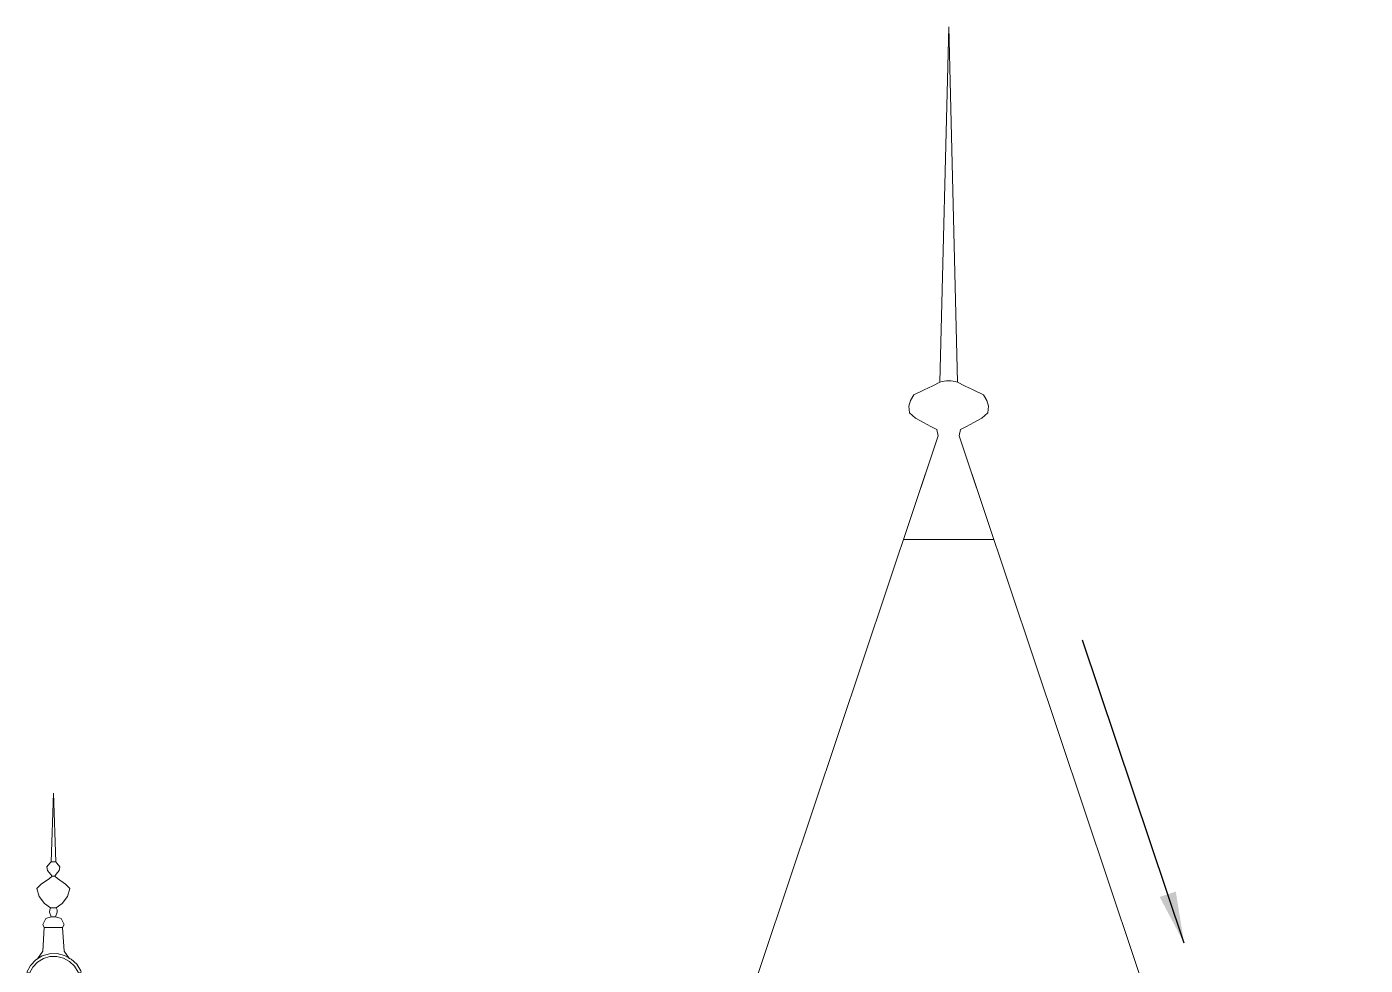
# Model space of a CAD drawing. Header units: millimetres. Extents: x -17502 to -16646, y 1856 to 2034.
# Drawn here: x -16907.353 to -16902.682, y 1877.56 to 1880.833 of the extents above; entities that cross this region are included whole.
import ezdxf

# ---------------------------------------------------------------- set-up
doc = ezdxf.new("R2010")
doc.units = ezdxf.units.MM
doc.layers.get('0').update_dxf_attribs({"lineweight": 9})
doc.layers.add('COUPE', color=7, linetype='Continuous', lineweight=9)
doc.styles.get("Standard").update_dxf_attribs({"font": 'times.ttf'})
doc.dimstyles.get("Standard").update_dxf_attribs({"dimtxt": 0.18, "dimasz": 0.18, "dimexe": 0.18, "dimexo": 0.0625, "dimgap": 0.09, "dimtad": 0, "dimtih": 1, "dimtoh": 1, "dimzin": 0, "dimdsep": 46, "dimtxsty": 'Standard', "dimcen": 0.09, "dimadec": 0, "dimazin": 0, "dimtfac": 1, "dimtofl": 0, "dimtmove": 0, "dimatfit": 3, "dimfxl": 1, "dimtolj": 1, "dimtzin": 0, "dimarcsym": 0})

msp = doc.modelspace()

# ---------------------------------------------------------------- linework, layer by layer
at = {"lineweight": 9}
for points in [[(-16904.2931, 1879.045), (-16904.172, 1879.4065), (-16904.1775, 1879.4287), (-16904.1978, 1879.4388), (-16904.2238, 1879.4533), (-16904.2521, 1879.4678), (-16904.2724, 1879.4859), (-16904.2745, 1879.5097), (-16904.2695, 1879.5293), (-16904.2571, 1879.5495), (-16904.2209, 1879.5662), (-16904.1913, 1879.5806), (-16904.1666, 1879.5937), (-16904.1358, 1880.8331)], [(-16903.9785, 1879.045), (-16904.0996, 1879.4065), (-16904.0941, 1879.4287), (-16904.0738, 1879.4388), (-16904.0478, 1879.4533), (-16904.0195, 1879.4678), (-16903.9993, 1879.4859), (-16903.9971, 1879.5097), (-16904.0022, 1879.5293), (-16904.0145, 1879.5495), (-16904.0507, 1879.5662), (-16904.0804, 1879.5806), (-16904.105, 1879.5937), (-16904.1358, 1880.8331)], [(-16904.2931, 1879.045), (-16903.9785, 1879.045)], [(-16907.3162, 1877.5818), (-16907.2976, 1877.6091), (-16907.2919, 1877.6914), (-16907.2976, 1877.702), (-16907.287, 1877.7223), (-16907.2683, 1877.7288), (-16907.2736, 1877.7441), (-16907.2731, 1877.7531), (-16907.2702, 1877.7595), (-16907.2908, 1877.7746), (-16907.3097, 1877.7989), (-16907.3184, 1877.8275), (-16907.303, 1877.8426), (-16907.2743, 1877.8622), (-16907.2649, 1877.8702), (-16907.2706, 1877.8768), (-16907.2807, 1877.8896), (-16907.283, 1877.9028), (-16907.273, 1877.9154), (-16907.2685, 1877.9199), (-16907.2603, 1878.1599)], [(-16907.2045, 1877.5818), (-16907.223, 1877.6091), (-16907.2287, 1877.6914), (-16907.223, 1877.702), (-16907.2336, 1877.7223), (-16907.2523, 1877.7288), (-16907.247, 1877.7441), (-16907.2475, 1877.7531), (-16907.2504, 1877.7595), (-16907.2299, 1877.7746), (-16907.2109, 1877.7989), (-16907.2023, 1877.8275), (-16907.2177, 1877.8426), (-16907.2463, 1877.8622), (-16907.2557, 1877.8702), (-16907.2501, 1877.8768), (-16907.2399, 1877.8896), (-16907.2376, 1877.9028), (-16907.2476, 1877.9154), (-16907.2522, 1877.9199), (-16907.2603, 1878.1599)], [(-16907.2522, 1877.9199), (-16907.2685, 1877.9199)], [(-16907.2557, 1877.8702), (-16907.2649, 1877.8702)], [(-16907.2702, 1877.7595), (-16907.2504, 1877.7595)], [(-16907.2523, 1877.7288), (-16907.2683, 1877.7288)], [(-16907.2287, 1877.6914), (-16907.2919, 1877.6914)]]:
    msp.add_lwpolyline(points, dxfattribs=at)
msp.add_arc((-16904.1358, 1879.4859), 0.112, 74.0274, 105.9726, dxfattribs=at)
at = {"layer": 'COUPE', "color": 7, "lineweight": 9}
for points in [[(-16905.5896, 1876.2669), (-16904.9575, 1877.0621), (-16904.172, 1879.4065)], [(-16902.6821, 1876.2669), (-16903.3141, 1877.0621), (-16904.0996, 1879.4065)]]:
    msp.add_lwpolyline(points, dxfattribs=at)
at = {"layer": 'COUPE', "color": 7, "linetype": 'Continuous', "lineweight": 9}
msp.add_lwpolyline([(-16907.3531, 1877.5358), (-16907.3438, 1877.5322), (-16907.3322, 1877.5532), (-16907.3156, 1877.5706), (-16907.2951, 1877.583), (-16907.2721, 1877.5897), (-16907.2481, 1877.5903), (-16907.2248, 1877.5846), (-16907.2037, 1877.573), (-16907.1864, 1877.5564), (-16907.174, 1877.5359), (-16907.1724, 1877.5322), (-16907.1631, 1877.5358), (-16907.1648, 1877.54), (-16907.1786, 1877.5627), (-16907.1978, 1877.5811), (-16907.2212, 1877.5939), (-16907.247, 1877.6002), (-16907.2736, 1877.5996), (-16907.2992, 1877.5922), (-16907.3219, 1877.5784), (-16907.3403, 1877.5591), (-16907.3531, 1877.5358)], close=True, dxfattribs=at)

# ---------------------------------------------------------------- leaders
at = {"lineweight": 9}
msp.add_leader([(-16903.3141, 1877.6364), (-16903.6684, 1878.6937)], dimstyle='Standard', dxfattribs=at)

doc.saveas('drawing.dxf')
